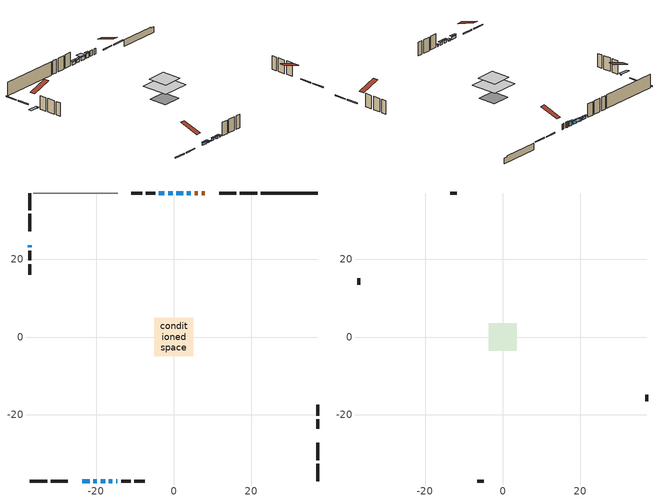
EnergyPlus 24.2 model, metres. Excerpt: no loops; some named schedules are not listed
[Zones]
conditioned space
 floor outside (Floor1 construction): -0.67,-0.67 -0.67,0.67 0.67,0.67 0.67,-0.67 z0.38
 floor adiabatic (AdiabaticFloorConstruction): -5,-5 -5,5 5,5 5,-5 z2.82
 floor foundation (Slab1 construction): -3.33,-3.33 -3.33,3.33 3.33,3.33 3.33,-3.33 z-1.98
 wall outside (RimJoist1 construction): 21.5,37.06 17.04,37.06 / -37.06,-37.06 -32.6,-37.06 / -37.06,37.06 -37.06,32.6 / 37.06,-37.06 37.06,-32.6 z0.38:0.68
 wall outside (RimJoist2 construction): 16.11,37.06 11.71,37.06 / -31.67,-37.06 -27.27,-37.06 / -37.06,31.67 -37.06,27.27 / 37.06,-31.67 37.06,-27.27 z0.38:0.68
 wall outside (AdiabaticWallConstruction 1): 8.02,37.06 7.16,37.06 / 6.23,37.06 5.36,37.06 z0.38:2.41
 wall outside (AdiabaticWallConstruction): 4.43,37.06 3.31,37.06 z0.38:2.01; -23.57,-37.06 -21.64,-37.06 / -18.84,-37.06 -17.68,-37.06 / -16.75,-37.06 -15.78,-37.06 / -0.3,37.06 -1.47,37.06 / -2.39,37.06 -3.87,37.06 z0.38:1.35; -20.71,-37.06 -19.77,-37.06 z0.38:0.79; -37.06,23.58 -37.06,23.06 z0.38:0.54; 2.39,37.06 0.63,37.06 z0.38:1.58; -14.86,-37.06 -14.49,-37.06 z0.38:0.74
 wall outside (Wall1 construction): -4.79,37.06 -7.24,37.06 / -13.57,-37.06 -11.13,-37.06 / -37.06,22.14 -37.06,19.7 / 37.06,-23.57 37.06,-21.13 z0.38:5.26
 wall outside (Wall2 construction): -8.16,37.06 -10.91,37.06 / -10.2,-37.06 -7.45,-37.06 / -37.06,18.77 -37.06,16.02 / 37.06,-20.2 37.06,-17.46 z0.38:5.26
 wall foundation (FoundationWall1 construction): 22.43,37.06,-1.98 22.43,37.06,0.38 35.59,37.06,0.38 35.59,37.06,0.12 37.06,37.06,0.12 37.06,37.06,-1.98
 wall adiabatic (Wall4 construction): -14.45,37.06 -36.13,37.06 z0.38:5.26
 window (WindowConstruction 7): 4.43,37.06 3.31,37.06 z0.38:2
 window (WindowConstruction 6): -23.57,-37.06 -21.64,-37.06 z0.38:1.35
 window (WindowConstruction 9): -20.71,-37.06 -19.77,-37.06 z0.38:0.79
 window (WindowConstruction 8): -37.06,23.57 -37.06,23.07 z0.38:0.53
 window (WindowConstruction): 2.38,37.06 0.63,37.06 z0.38:1.57
 window (WindowConstruction 1): -18.84,-37.06 -17.68,-37.06 z0.38:1.35
 window (WindowConstruction 2): -16.75,-37.06 -15.78,-37.06 z0.38:1.35
 window (WindowConstruction 3): -14.85,-37.06 -14.5,-37.06 z0.38:0.74
 window (WindowConstruction 4): -0.3,37.06 -1.46,37.06 z0.38:1.35
 window (WindowConstruction 5): -2.39,37.06 -3.87,37.06 z0.38:1.35
 door (Door): 8.01,37.06 7.16,37.06 z0.38:2.41
 door (Door 1): 6.23,37.06 5.36,37.06 z0.38:2.41
 ceiling adiabatic (AdiabaticFloorConstruction): 5,-5 5,5 -5,5 -5,-5 z2.82
attic - vented
 floor to conditioned space (Floor2 construction Reversed): -3.58,-3.58 -3.58,3.58 3.58,3.58 3.58,-3.58 z5.26
 wall outside (Wall3 construction): -11.84,37.06 -13.52,37.06 / -6.52,-37.06 -4.84,-37.06 / -37.06,15.09 -37.06,13.41 / 37.06,-16.53 37.06,-14.85 z0.38:5.26
 roof outside (Roof1 construction): 8.94,37.06,5.26 8.94,30.08,7.58 10.78,30.08,7.58 10.78,37.06,5.26; -24.5,-37.06,5.26 -24.5,-30.08,7.58 -26.34,-30.08,7.58 -26.34,-37.06,5.26; -37.06,24.5,5.26 -30.08,24.5,7.58 -30.08,26.34,7.58 -37.06,26.34,5.26; 37.06,-24.5,5.26 30.08,-24.5,7.58 30.08,-26.34,7.58 37.06,-26.34,5.26
shading: 3.02,37.06 4.73,37.06 4.73,37.67 3.02,37.67 z2.3; -21.34,-37.06 -23.87,-37.06 -23.87,-37.67 -21.34,-37.67 z1.64; -19.62,-37.06 -20.86,-37.06 -20.86,-37.67 -19.62,-37.67 z0.93; -37.06,22.77 -37.06,23.87 -40.72,23.87 -40.72,22.77 z0.83; 0.33,37.06 2.68,37.06 2.68,38.89 0.33,38.89 z1.87; -17.38,-37.06 -19.14,-37.06 -19.14,-37.67 -17.38,-37.67 z1.64; -15.48,-37.06 -17.05,-37.06 -17.05,-37.67 -15.48,-37.67 z1.64; -14.2,-37.06 -15.15,-37.06 -15.15,-37.67 -14.2,-37.67 z1.04; -1.76,37.06 0,37.06 0,37.67 -1.76,37.67 z1.64; -4.16,37.06 -2.09,37.06 -2.09,37.67 -4.16,37.67 z1.64
[Building]
Building 1: Terrain=Suburbs
[Site:Location]
Edmonton Intl AP_AB: Latitude {deg}=53.31; Longitude {deg}=-113.58; Time Zone {hr}=-7; Elevation {m}=723; Keep Site Location Information=Yes
[Site:GroundTemperature:Shallow]
-1.56185, -3.61833, -3.78302, -2.80711, 1.11059, 5.01004, 8.39065, 10.5322, 10.7141, 8.97234, 5.67794, 1.89811
[Site:WaterMainsTemperature]
Calculation Method=Schedule; Temperature Schedule=mains temperature schedule
[Material] Roughness=Rough; Thermal Absorptance=0.9
Name | Thickness {m} | Conductivity {W/m-K} | Density {kg/m3} | Specific Heat {J/kg-K} | Solar Absorptance | Visible Absorptance
asphalt or fiberglass shingles | 0.00635 | 0.162714 | 1121.4 | 1465.45 | 0.4 | 0.4
ceiling loosefill ins | 0.254 | 0.0480833 | 16.02 | 1046.75 | 0.7 | 0.7
ceiling stud and cavity | 0.1397 | 0.288496 | 65.682 | 1177.47 | 0.7 | 0.7
concrete 4.0 in. | 0.1016 | 1.803125 | 2242.8 | 837.4 | 0.7 | 0.7
concrete 8.0 in. | 0.2032 | 1.803125 | 2242.8 | 837.4 | 0.7 | 0.7
door material | 0.04445 | 0.20624 | 512.64 | 1214.23 | 0.7 | 0.7
door material 1 | 0.04445 | 0.053851 | 512.64 | 1214.23 | 0.7 | 0.7
exterior vertical ins | 0.0457286 | 0.029427 | 32.04 | 1214.23 | 0.7 | 0.7
floor covering | 0.0127 | 0.0433444 | 54.468 | 1339.84 | 0.6 | 0.6
floor rigid ins; rim joist rigid ins; wall rigid ins | 0.051816 | 0.029427 | 32.04 | 1214.23 | 0.7 | 0.7
floor rigid ins 1; wall rigid ins 2 | 0.512978 | 0.029427 | 32.04 | 1214.23 | 0.7 | 0.7
floor stud and cavity | 0.1397 | 0.101559 | 92.3553 | 1139.71 | 0.7 | 0.7
floor stud and cavity 1 | 0.1397 | 1.75129 | 37.0049 | 1207.88 | 0.7 | 0.7
furniture material conditioned space 1 | 0.1524 | 0.115458 | 640.8 | 1214.23 | 0.6 | 0.6
gypsum board | 0.0127 | 0.160291 | 801 | 837.4 | 0.6 | 0.6
gypsum board 1 | 0.0127 | 0.160291 | 801 | 837.4 | 0.7 | 0.7
osb sheathing 0.5 in. | 0.0127 | 0.115458 | 512.64 | 1214.23 | 0.7 | 0.7
osb sheathing 0.75 in. | 0.01905 | 0.115458 | 512.64 | 1214.23 | 0.7 | 0.7
osb sheathing 2.0 in. | 0.0508 | 0.115458 | 512.64 | 1214.23 | 0.7 | 0.7
rim joist stud and cavity | 0.0508 | 0.0420812 | 125.044 | 1163.47 | 0.6 | 0.6
rim joist stud and cavity 1 | 0.0508 | 0.0311696 | 125.044 | 1163.47 | 0.6 | 0.6
wall rigid ins 1 | 0.051816 | 0.029427 | 32.04 | 1214.23 | 0.4 | 0.4
wall stud and cavity | 0.1397 | 0.236131 | 139.0536 | 1170.24 | 0.7 | 0.7
wall stud and cavity 1 | 0.1397 | 0.23543 | 139.0536 | 1170.24 | 0.7 | 0.7
wall stud and cavity 2 | 0.0889 | 6.9971 | 50.32683 | 1063.81 | 0.6 | 0.6
wall stud and cavity 3 | 0.1397 | 0.184706 | 139.0536 | 1170.24 | 0.7 | 0.7
wall stud and cavity 4 | 0.0889 | 0.380278 | 52.3479 | 1209.89 | 0.7 | 0.7
wall stud and cavity 5 | 0.0889 | 0.391764 | 83.0341 | 1211.67 | 0.7 | 0.7
wood siding | 0.0254 | 0.102417 | 544.68 | 1172.36 | 0.4 | 0.4
wood siding 1 | 0.00254 | 0.102417 | 544.68 | 1172.36 | 0.4 | 0.4
wood siding 2; wood siding 3; wood siding 4 | 0.0254 | 0.102417 | 544.68 | 1172.36 | 0.7 | 0.7
[WindowMaterial:SimpleGlazingSystem]
Name | U-Factor {W/m2-K} | Solar Heat Gain Coefficient
WindowMaterial | 1.75904 | 0.39
WindowMaterial 1 | 1.86693 | 0.36
WindowMaterial 2 | 1.91405 | 0.34
WindowMaterial 3 | 2.69591 | 0.46
WindowMaterial 4 | 1.82093 | 0.37
WindowMaterial 5 | 1.69715 | 0.41
WindowMaterial 6 | 2.77995 | 0.31
WindowMaterial 7 | 2.11562 | 0.27
[Construction]
AdiabaticFloorConstruction: floor stud and cavity 1, floor rigid ins 1, osb sheathing 0.75 in., floor covering
AdiabaticWallConstruction: wood siding 3, wall rigid ins 2, wall stud and cavity 4, gypsum board
AdiabaticWallConstruction 1: wood siding 4, wall rigid ins 2, wall stud and cavity 4, gypsum board
Door: door material
Door 1: door material 1
Floor1 construction: floor stud and cavity, floor rigid ins, osb sheathing 0.75 in., floor covering
Floor2 construction Reversed: gypsum board, ceiling stud and cavity, ceiling loosefill ins
FoundationWall1 construction: concrete 8.0 in., gypsum board 1
furniture construction conditioned space 1: furniture material conditioned space 1
PartitionWallConstruction: gypsum board, wall stud and cavity 5, gypsum board
RimJoist1 construction: wood siding 2, rim joist rigid ins, osb sheathing 2.0 in., rim joist stud and cavity
RimJoist2 construction: wood siding 2, osb sheathing 2.0 in., rim joist stud and cavity 1
Roof1 construction: asphalt or fiberglass shingles
Slab1 construction: concrete 4.0 in.
Wall1 construction: wood siding, wall rigid ins, osb sheathing 0.5 in., wall stud and cavity, gypsum board
Wall2 construction: wood siding, wall rigid ins, osb sheathing 0.5 in., wall stud and cavity 1, gypsum board
Wall3 construction: wood siding 1, wall stud and cavity 2
Wall4 construction: wall rigid ins 1, osb sheathing 0.5 in., wall stud and cavity 3, gypsum board
WindowConstruction: WindowMaterial
WindowConstruction 1; WindowConstruction 4: WindowMaterial 1
WindowConstruction 2; WindowConstruction 6: WindowMaterial 2
WindowConstruction 3: WindowMaterial 3
WindowConstruction 5: WindowMaterial 4
WindowConstruction 7: WindowMaterial 5
WindowConstruction 8: WindowMaterial 6
WindowConstruction 9: WindowMaterial 7
[Zone] Multiplier=1; Part of Total Floor Area=Yes
Name | Volume {m3}
attic - vented | 19.354
conditioned space | 377
[Space]
Name | Zone | Volume {m3}
attic - vented 1 | attic - vented | 19.354
conditioned space 1 | conditioned space | 377
[ZoneInfiltration:EffectiveLeakageArea]
infil attic - vented 1: Zone or Space=attic - vented 1; Schedule=Always On Discrete; Effective Air Leakage Area {cm2}=1783.65; Stack Coefficient=0.000500797; Wind Coefficient=1.512e-05
[ZoneMixing]
whole house fan mix: Zone or Space=attic - vented; Schedule=Always On Continuous; Design Flow Rate Calculation Method=Flow/Zone; Design Flow Rate {m3/s}=0; Source Zone or Space=conditioned space
[SurfaceProperty:ExposedFoundationPerimeter]
Slab1: Exposed Perimeter Calculation Method=TotalExposedPerimeter; Total Exposed Perimeter {m}=14.63
[InternalMass] Zone or ZoneList=conditioned space; Space or SpaceList=conditioned space 1
Name | Construction | Surface Area {m2}
furniture mass conditioned space 1 | furniture construction conditioned space 1 | 58.472
partition wall mass | PartitionWallConstruction | 146.18
[Lights]
interior lighting: Zone or ZoneList or Space or SpaceList=conditioned space 1; Schedule=interior lighting schedule; Design Level Calculation Method=LightingLevel; Lighting Level {W}=343.2; Return Air Fraction=0; Fraction Radiant=0.6; Fraction Visible=0.2; Fraction Replaceable=1
[People]
occupants: Zone or ZoneList or Space or SpaceList=conditioned space 1; Number of People Schedule=occupants schedule; Number of People Calculation Method=People; Number of People=3; Fraction Radiant=0.314171; Sensible Heat Fraction=0.56303; Activity Level Schedule=occupants activity schedule; Carbon Dioxide Generation Rate {m3/s-W}=0; Enable ASHRAE 55 Comfort Warnings=No; Mean Radiant Temperature Calculation Type=EnclosureAveraged
[ElectricEquipment] Zone or ZoneList or Space or SpaceList=conditioned space 1; Design Level Calculation Method=EquipmentLevel
Name | Schedule | Design Level {W} | Fraction Latent | Fraction Radiant | Fraction Lost
clothes dryer | clothes dryer schedule | 140.772 | 0.015 | 0.081 | 0.85
clothes washer | clothes washer schedule | 32.1985 | 0.03 | 0.162 | 0.7
cooking range | cooking range schedule | 208.969 | 0.08 | 0.432 | 0.2
dishwasher | dishwasher schedule | 66.8632 | 0.3 | 0.18 | 0.4
fridge | fridge schedule | 72.9452 | 0 | 0.6 | 0
mech vent bath fan 0 | mech vent bath fan 0 schedule | 50.2 | 0 | 0 | 1
mech vent bath fan 1 | mech vent bath fan 1 schedule | 50.2 | 0 | 0 | 1
mech vent house fan | mech vent house fan schedule | 0 | 0 | 0 | 1
mech vent house fan cfis | mech vent house fan cfis schedule | 0 | 0 | 0 | 0
mech vent range fan 0 | mech vent range fan 0 schedule | 57 | 0 | 0 | 1
misc plug loads | misc plug loads schedule | 494.7 | 0.045 | 0.513 | 0.1
whole house fan | Always On Discrete | 0 | 0 | 0 | 1
[OtherEquipment] Zone or ZoneList or Space or SpaceList=conditioned space 1; Design Level Calculation Method=EquipmentLevel
Name | Fuel Type | Schedule | Design Level {W} | Fraction Latent | Fraction Radiant | Fraction Lost
clothes dryer 1 | Electricity | clothes dryer schedule | 0 | 0.015 | 0.081 | 0.85
cooking range 1 | Electricity | cooking range schedule | 0 | 0.08 | 0.432 | 0.2
general water use latent | None | general water use schedule | 59.3978 | 1 | 0 | 0
general water use sensible | None | general water use schedule | -58.539 | 0 | 0.6 | 0
mech vent house fan latent load | None | Always On Discrete | 0 | 1 | 0 | 0
mech vent house fan sensible load | None | Always On Discrete | 0 | 0 | 0 | 0
water heater energy adjustment1 | NaturalGas | Always On Discrete | 0.01 | 0 | 0 | 1
[ZoneInfiltration:DesignFlowRate] Zone or ZoneList or Space or SpaceList=conditioned space 1; Schedule=Always On Discrete; Design Flow Rate Calculation Method=Flow/Zone; Design Flow Rate {m3/s}=0
infil flow; natural vent flow; whole house fan flow
[AvailabilityManager:Scheduled]
furnace airloop Availability Manager: Schedule=Always On Discrete
[Foundation:Kiva]
Foundation Kiva 1: Initial Indoor Air Temperature {C}=18; Wall Height Above Grade {m}=0.379994; Wall Depth Below Slab {m}=0.2032; Custom Block Material Name 1=exterior vertical ins; Custom Block Depth 1 {m}=2.36001; Custom Block X Position 1 {m}=0.2159; Custom Block Z Position 1 {m}=0
[Foundation:Kiva:Settings]
Soil Conductivity {W/m-K}=0.849921; Soil Density {kg/m3}=1842.3; Soil Specific Heat {J/kg-K}=418.7; Ground Solar Absorptivity=0.9; Ground Thermal Absorptivity=0.9; Ground Surface Roughness {m}=0.03; Far-Field Width {m}=40; Deep-Ground Boundary Condition=ZeroFlux; Deep-Ground Depth {m}=40; Minimum Cell Dimension {m}=0.2; Maximum Cell Growth Coefficient=3; Simulation Timestep=Timestep
[Exterior:Lights]
exterior lighting: Schedule=exterior lighting schedule; Design Level {W}=75.6
[EnergyManagementSystem:GlobalVariable]
furnace_airloop_Fan_RTF
infil_program_Qfan
infil_program_Qinf
natural_vent_program_Qnv
natural_vent_program_Qwhf
[EnergyManagementSystem:Sensor]
Name | Output:Variable or Output:Meter Index Key | Output:Variable or Output:Meter
airflow_gain | infil flow | Infiltration Sensible Heat Gain Energy
airflow_gain_1 | natural vent flow | Infiltration Sensible Heat Gain Energy
airflow_gain_2 | whole house fan flow | Infiltration Sensible Heat Gain Energy
airflow_loss | infil flow | Infiltration Sensible Heat Loss Energy
airflow_loss_1 | natural vent flow | Infiltration Sensible Heat Loss Energy
airflow_loss_2 | whole house fan flow | Infiltration Sensible Heat Loss Energy
clg_load_cond |  | Cooling:EnergyTransfer:Zone:CONDITIONED SPACE
clg_sp_s; clg_sp_s_1 | cooling setpoint | Schedule Value
clothes_dryer_exhaust_0_sch_s | clothes dryer exhaust 0 schedule | Schedule Value
cool_season | cooling season schedule | Schedule Value
htg_load_cond |  | Heating:EnergyTransfer:Zone:CONDITIONED SPACE
htg_sp_s; htg_sp_s_1 | heating setpoint | Schedule Value
ig_ee_conv | clothes dryer | Electric Equipment Convective Heating Energy
ig_ee_conv_2 | cooking range | Electric Equipment Convective Heating Energy
ig_ee_conv_4 | fridge | Electric Equipment Convective Heating Energy
ig_ee_conv_5 | misc plug loads | Electric Equipment Convective Heating Energy
ig_ee_conv_6 | whole house fan | Electric Equipment Convective Heating Energy
ig_ee_rad | clothes dryer | Electric Equipment Radiant Heating Energy
ig_ee_rad_2 | cooking range | Electric Equipment Radiant Heating Energy
ig_ee_rad_4 | fridge | Electric Equipment Radiant Heating Energy
ig_ee_rad_5 | misc plug loads | Electric Equipment Radiant Heating Energy
ig_ee_rad_6 | whole house fan | Electric Equipment Radiant Heating Energy
ig_lgt_conv | interior lighting | Lights Convective Heating Energy
ig_lgt_rad | interior lighting | Lights Radiant Heating Energy
ig_lgt_vis | interior lighting | Lights Visible Radiation Heating Energy
ig_oe_conv | clothes dryer 1 | Other Equipment Convective Heating Energy
ig_oe_conv_1 | cooking range 1 | Other Equipment Convective Heating Energy
ig_oe_conv_2 | general water use latent | Other Equipment Convective Heating Energy
ig_oe_conv_3 | general water use sensible | Other Equipment Convective Heating Energy
ig_oe_conv_4 | water heater energy adjustment1 | Other Equipment Convective Heating Energy
ig_oe_rad | clothes dryer 1 | Other Equipment Radiant Heating Energy
ig_oe_rad_1 | cooking range 1 | Other Equipment Radiant Heating Energy
ig_oe_rad_2 | general water use latent | Other Equipment Radiant Heating Energy
ig_oe_rad_3 | general water use sensible | Other Equipment Radiant Heating Energy
ig_oe_rad_4 | water heater energy adjustment1 | Other Equipment Radiant Heating Energy
ig_ppl_conv | occupants | People Convective Heating Energy
ig_ppl_rad | occupants | People Radiant Heating Energy
im_conv | furniture mass conditioned space 1 | Surface Inside Face Convection Heat Gain Energy
im_conv_1 | partition wall mass | Surface Inside Face Convection Heat Gain Energy
im_ig | furniture mass conditioned space 1 | Surface Inside Face Internal Gains Radiation Heat Gain Energy
im_ig_1 | partition wall mass | Surface Inside Face Internal Gains Radiation Heat Gain Energy
im_lgt | furniture mass conditioned space 1 | Surface Inside Face Lights Radiation Heat Gain Energy
im_lgt_1 | partition wall mass | Surface Inside Face Lights Radiation Heat Gain Energy
im_sol | furniture mass conditioned space 1 | Surface Inside Face Solar Radiation Heat Gain Energy
im_sol_1 | partition wall mass | Surface Inside Face Solar Radiation Heat Gain Energy
im_surf | furniture mass conditioned space 1 | Surface Inside Face Net Surface Thermal Radiation Heat Gain Energy
im_surf_1 | partition wall mass | Surface Inside Face Net Surface Thermal Radiation Heat Gain Energy
mech_vent_bath_fan_0_sch_s | mech vent bath fan 0 schedule | Schedule Value
mech_vent_bath_fan_1_sch_s | mech vent bath fan 1 schedule | Schedule Value
mech_vent_range_fan_0_sch_s | mech vent range fan 0 schedule | Schedule Value
mv_conv | mech vent bath fan 0 | Electric Equipment Convective Heating Energy
mv_conv_1 | mech vent bath fan 1 | Electric Equipment Convective Heating Energy
mv_conv_2 | mech vent house fan | Electric Equipment Convective Heating Energy
mv_conv_3 | mech vent house fan cfis | Electric Equipment Convective Heating Energy
mv_conv_4 | mech vent range fan 0 | Electric Equipment Convective Heating Energy
mv_conv_5 | mech vent house fan latent load | Other Equipment Convective Heating Energy
mv_conv_6 | mech vent house fan sensible load | Other Equipment Convective Heating Energy
mv_rad | mech vent bath fan 0 | Electric Equipment Radiant Heating Energy
mv_rad_1 | mech vent bath fan 1 | Electric Equipment Radiant Heating Energy
mv_rad_2 | mech vent house fan | Electric Equipment Radiant Heating Energy
mv_rad_3 | mech vent house fan cfis | Electric Equipment Radiant Heating Energy
mv_rad_4 | mech vent range fan 0 | Electric Equipment Radiant Heating Energy
mv_rad_5 | mech vent house fan latent load | Other Equipment Radiant Heating Energy
mv_rad_6 | mech vent house fan sensible load | Other Equipment Radiant Heating Energy
natural_vent_s | natural vent schedule | Schedule Value
out_pb_s |  | Site Outdoor Air Barometric Pressure
out_wt_s |  | Site Outdoor Air Humidity Ratio
site_vw_s |  | Site Wind Speed
ss_back_out | Window1 | Surface Window Shortwave from Zone Back Out Window Heat Transfer Rate
ss_back_out_1 | Window10 | Surface Window Shortwave from Zone Back Out Window Heat Transfer Rate
ss_back_out_2 | Window12 | Surface Window Shortwave from Zone Back Out Window Heat Transfer Rate
ss_back_out_3 | Window3 | Surface Window Shortwave from Zone Back Out Window Heat Transfer Rate
ss_back_out_4 | Window4 | Surface Window Shortwave from Zone Back Out Window Heat Transfer Rate
ss_back_out_5 | Window5 | Surface Window Shortwave from Zone Back Out Window Heat Transfer Rate
ss_back_out_6 | Window6 | Surface Window Shortwave from Zone Back Out Window Heat Transfer Rate
ss_back_out_7 | Window7 | Surface Window Shortwave from Zone Back Out Window Heat Transfer Rate
ss_back_out_8 | Window8 | Surface Window Shortwave from Zone Back Out Window Heat Transfer Rate
ss_back_out_9 | Window9 | Surface Window Shortwave from Zone Back Out Window Heat Transfer Rate
ss_conv | Door1 | Surface Inside Face Convection Heat Gain Energy
ss_conv_1 | Door2 | Surface Inside Face Convection Heat Gain Energy
ss_conv_10 | Window8 | Surface Inside Face Convection Heat Gain Energy
ss_conv_11 | Window9 | Surface Inside Face Convection Heat Gain Energy
ss_conv_2 | Window1 | Surface Inside Face Convection Heat Gain Energy
ss_conv_3 | Window10 | Surface Inside Face Convection Heat Gain Energy
ss_conv_4 | Window12 | Surface Inside Face Convection Heat Gain Energy
ss_conv_5 | Window3 | Surface Inside Face Convection Heat Gain Energy
ss_conv_6 | Window4 | Surface Inside Face Convection Heat Gain Energy
ss_conv_7 | Window5 | Surface Inside Face Convection Heat Gain Energy
ss_conv_8 | Window6 | Surface Inside Face Convection Heat Gain Energy
ss_conv_9 | Window7 | Surface Inside Face Convection Heat Gain Energy
ss_ig | Door1 | Surface Inside Face Internal Gains Radiation Heat Gain Energy
ss_ig_1 | Door2 | Surface Inside Face Internal Gains Radiation Heat Gain Energy
ss_ig_10 | Window8 | Surface Inside Face Internal Gains Radiation Heat Gain Energy
ss_ig_11 | Window9 | Surface Inside Face Internal Gains Radiation Heat Gain Energy
ss_ig_2 | Window1 | Surface Inside Face Internal Gains Radiation Heat Gain Energy
ss_ig_3 | Window10 | Surface Inside Face Internal Gains Radiation Heat Gain Energy
ss_ig_4 | Window12 | Surface Inside Face Internal Gains Radiation Heat Gain Energy
ss_ig_5 | Window3 | Surface Inside Face Internal Gains Radiation Heat Gain Energy
ss_ig_6 | Window4 | Surface Inside Face Internal Gains Radiation Heat Gain Energy
ss_ig_7 | Window5 | Surface Inside Face Internal Gains Radiation Heat Gain Energy
ss_ig_8 | Window6 | Surface Inside Face Internal Gains Radiation Heat Gain Energy
ss_ig_9 | Window7 | Surface Inside Face Internal Gains Radiation Heat Gain Energy
ss_lgt | Door1 | Surface Inside Face Lights Radiation Heat Gain Energy
ss_lgt_1 | Door2 | Surface Inside Face Lights Radiation Heat Gain Energy
ss_sol | Door1 | Surface Inside Face Solar Radiation Heat Gain Energy
ss_sol_1 | Door2 | Surface Inside Face Solar Radiation Heat Gain Energy
ss_surf | Door1 | Surface Inside Face Net Surface Thermal Radiation Heat Gain Energy
ss_surf_1 | Door2 | Surface Inside Face Net Surface Thermal Radiation Heat Gain Energy
ss_surf_10 | Window8 | Surface Inside Face Net Surface Thermal Radiation Heat Gain Energy
ss_surf_11 | Window9 | Surface Inside Face Net Surface Thermal Radiation Heat Gain Energy
ss_surf_2 | Window1 | Surface Inside Face Net Surface Thermal Radiation Heat Gain Energy
ss_surf_3 | Window10 | Surface Inside Face Net Surface Thermal Radiation Heat Gain Energy
ss_surf_4 | Window12 | Surface Inside Face Net Surface Thermal Radiation Heat Gain Energy
ss_surf_5 | Window3 | Surface Inside Face Net Surface Thermal Radiation Heat Gain Energy
ss_surf_6 | Window4 | Surface Inside Face Net Surface Thermal Radiation Heat Gain Energy
ss_surf_7 | Window5 | Surface Inside Face Net Surface Thermal Radiation Heat Gain Energy
ss_surf_8 | Window6 | Surface Inside Face Net Surface Thermal Radiation Heat Gain Energy
ss_surf_9 | Window7 | Surface Inside Face Net Surface Thermal Radiation Heat Gain Energy
ss_trans_in | Window1 | Surface Window Transmitted Solar Radiation Rate
ss_trans_in_1 | Window10 | Surface Window Transmitted Solar Radiation Rate
ss_trans_in_2 | Window12 | Surface Window Transmitted Solar Radiation Rate
ss_trans_in_3 | Window3 | Surface Window Transmitted Solar Radiation Rate
ss_trans_in_4 | Window4 | Surface Window Transmitted Solar Radiation Rate
ss_trans_in_5 | Window5 | Surface Window Transmitted Solar Radiation Rate
ss_trans_in_6 | Window6 | Surface Window Transmitted Solar Radiation Rate
ss_trans_in_7 | Window7 | Surface Window Transmitted Solar Radiation Rate
ss_trans_in_8 | Window8 | Surface Window Transmitted Solar Radiation Rate
ss_trans_in_9 | Window9 | Surface Window Transmitted Solar Radiation Rate
ss_trans_out | Window1 | Surface Inside Face Initial Transmitted Diffuse Transmitted Out Window Solar Radiation Rate
ss_trans_out_1 | Window10 | Surface Inside Face Initial Transmitted Diffuse Transmitted Out Window Solar Radiation Rate
ss_trans_out_2 | Window12 | Surface Inside Face Initial Transmitted Diffuse Transmitted Out Window Solar Radiation Rate
ss_trans_out_3 | Window3 | Surface Inside Face Initial Transmitted Diffuse Transmitted Out Window Solar Radiation Rate
ss_trans_out_4 | Window4 | Surface Inside Face Initial Transmitted Diffuse Transmitted Out Window Solar Radiation Rate
ss_trans_out_5 | Window5 | Surface Inside Face Initial Transmitted Diffuse Transmitted Out Window Solar Radiation Rate
ss_trans_out_6 | Window6 | Surface Inside Face Initial Transmitted Diffuse Transmitted Out Window Solar Radiation Rate
ss_trans_out_7 | Window7 | Surface Inside Face Initial Transmitted Diffuse Transmitted Out Window Solar Radiation Rate
ss_trans_out_8 | Window8 | Surface Inside Face Initial Transmitted Diffuse Transmitted Out Window Solar Radiation Rate
ss_trans_out_9 | Window9 | Surface Inside Face Initial Transmitted Diffuse Transmitted Out Window Solar Radiation Rate
s_conv | Floor1 | Surface Inside Face Convection Heat Gain Energy
s_conv_1 | Floor2 | Surface Inside Face Convection Heat Gain Energy
s_conv_10 | RimJoist2:180 | Surface Inside Face Convection Heat Gain Energy
s_conv_11 | RimJoist2:270 | Surface Inside Face Convection Heat Gain Energy
s_conv_12 | RimJoist2:90 | Surface Inside Face Convection Heat Gain Energy
s_conv_13 | Slab1 | Surface Inside Face Convection Heat Gain Energy
s_conv_14 | Wall1:0 | Surface Inside Face Convection Heat Gain Energy
